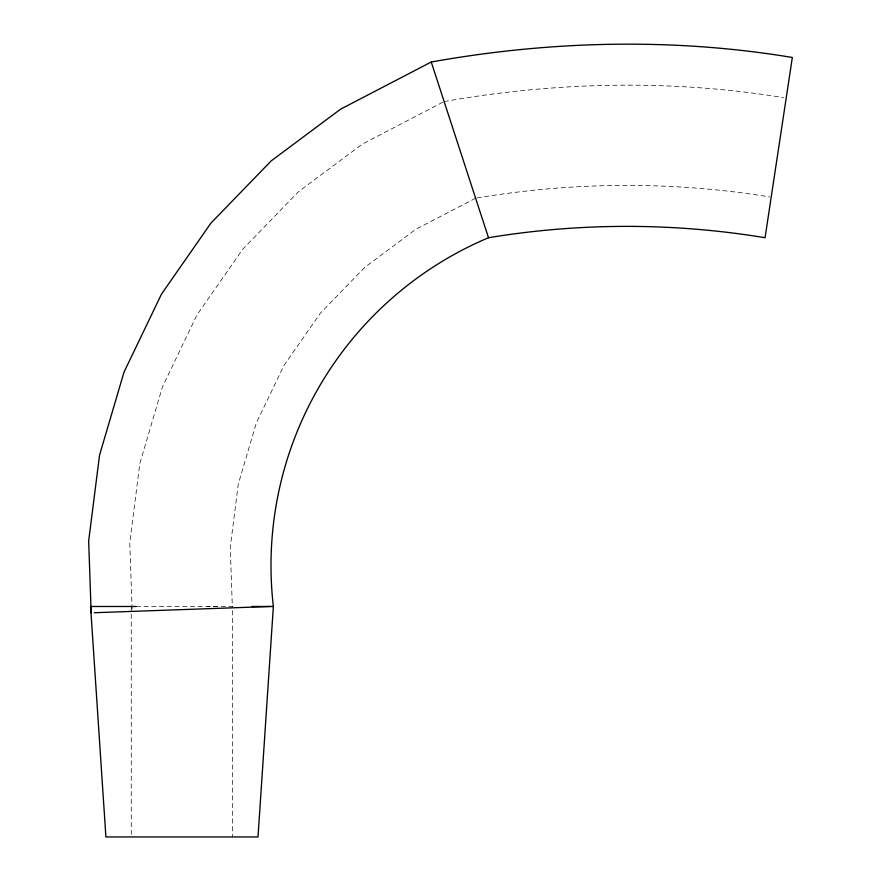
<?xml version="1.0" encoding="UTF-8"?>
<svg xmlns="http://www.w3.org/2000/svg" width="881" height="881" viewBox="0 0 881 881"><rect width="100%" height="100%" fill="white"/><g stroke="black" fill="none" stroke-linecap="round" stroke-linejoin="round"><path stroke-width="0.66" stroke-dasharray="4.41 3.3" d="M442.912 102.174L362.476 144.021L298.373 191.794L242.749 249.224L197.036 314.825L162.434 386.891L139.815 463.571L129.771 542.894L132.172 611.414M475.619 198.192L415.909 229.236L364.767 267.361L320.387 313.173L283.924 365.516L256.316 423.012L238.266 484.187L230.26 547.464L232.32 606.535M444.134 101.546C556.076 81.746 671.289 79.246 783.583 97.637M476.929 197.983C573.663 181.684 673.062 181.112 769.895 196.97M217.816 606.48L207.321 606.48M136.269 606.48L232.672 606.48M232.672 610.588L232.672 836.95M131.258 606.48L131.258 835.573"/><path stroke-width="1.32" d="M488.492 237.727A847.786 847.786 0 0 1 765.06 237.727L792.338 57.474C672.875 37.619 550.295 40.68 431.25 62.011L488.492 237.727A355.781 355.781 0 0 0 273.363 606.48L258.023 836.95L105.907 836.95L90.567 606.48L136.269 606.48M431.25 62.011L340.606 109.156L271.205 160.882L210.977 223.058L161.498 294.089L124.023 372.112L99.542 455.147L88.662 541.022L91.172 612.846M94.278 612.736L270.247 606.48M251.878 606.48L273.363 606.48"/></g></svg>
